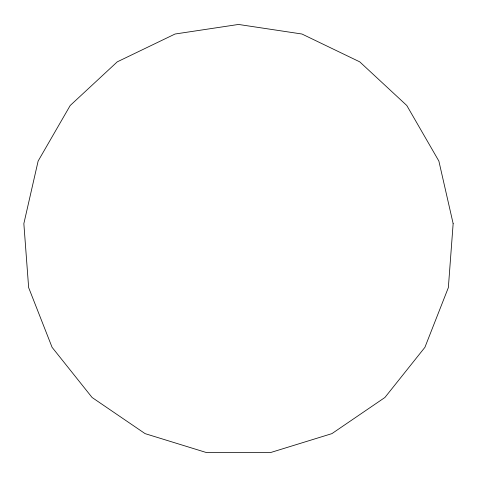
<?xml version="1.0" encoding="UTF-8"?>
<svg xmlns="http://www.w3.org/2000/svg" width="477" height="477" viewBox="0 0 477 477"><rect width="100%" height="100%" fill="white"/><g stroke="black" fill="none" stroke-linecap="round" stroke-linejoin="round"><path stroke-width="0.72" d="M453.15 223.618L448.356 287.601L424.912 347.328L384.909 397.49L331.897 433.635L270.584 452.548L206.416 452.548L145.103 433.635L92.091 397.49L52.088 347.328L28.644 287.601L23.85 223.618L38.13 161.059L70.208 105.495L117.247 61.855L175.053 34.016L238.5 24.452L301.947 34.016L359.753 61.855L406.792 105.495L438.87 161.059L453.15 223.618"/></g></svg>
